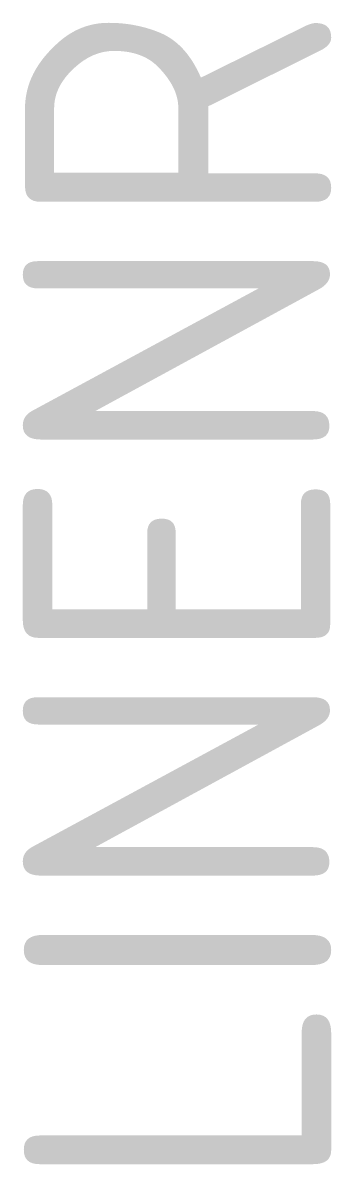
# Model space of a CAD drawing. Extents: x -4.26 to -2, y 0.22 to 8.56.
import ezdxf

# ---------------------------------------------------------------- set-up
doc = ezdxf.new("R2010")
doc.units = 0
doc.header["$LTSCALE"] = 0.2
doc.layers.get('0').update_dxf_attribs({"linetype": 'CONTINUOUS'})
doc.styles.get("Standard").update_dxf_attribs({"font": 'ISO'})

msp = doc.modelspace()

# ---------------------------------------------------------------- texts
at = {"color": 0, "linetype": 'CONTINUOUS'}
msp.add_attdef('LINENR', (-2, 0), '   ', height=2.25, rotation=90, dxfattribs=at)

doc.saveas('drawing.dxf')
